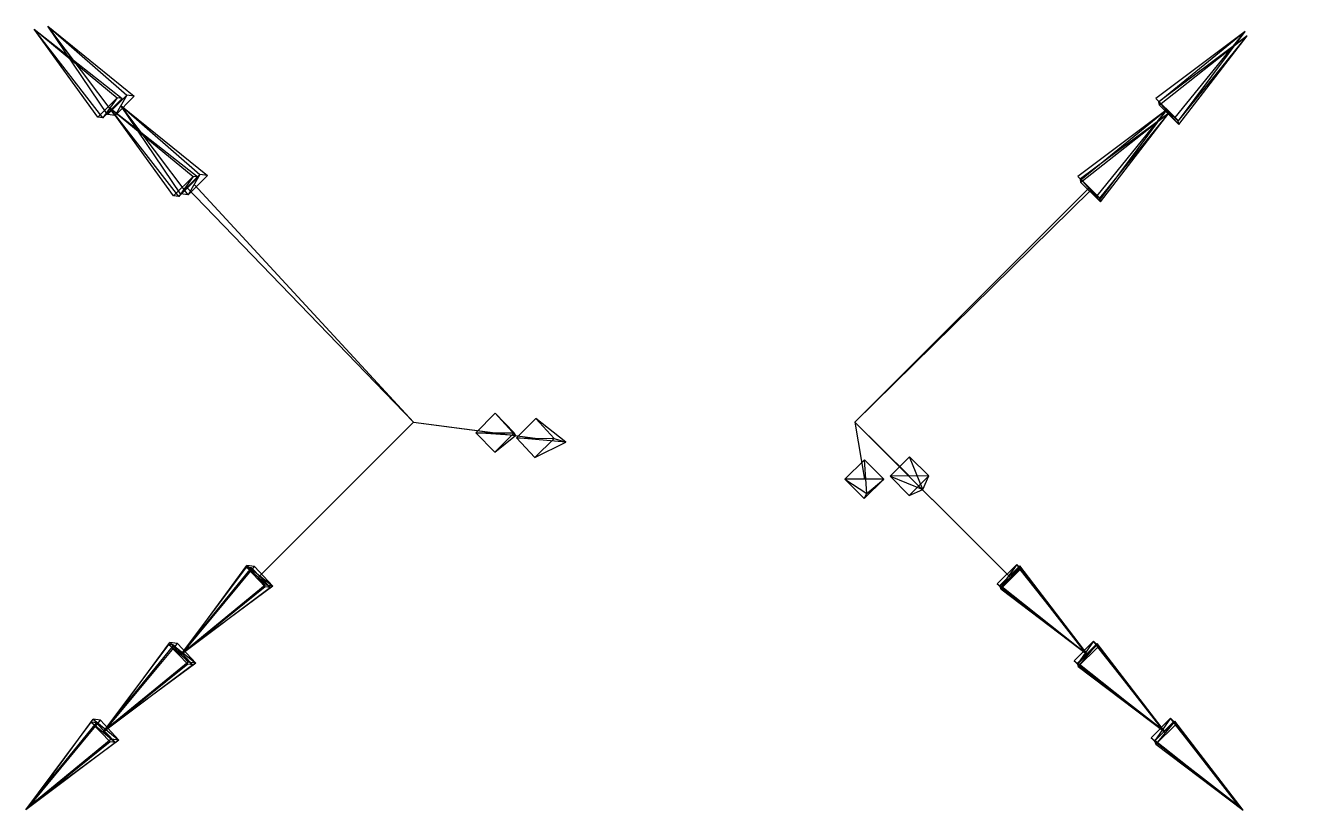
# Model space of a CAD drawing. Header units: millimetres. Extents: x -3738 to 13, y -104 to 107.
# Drawn here: x -3467.02 to -3443.7, y -10.28 to 3.93 of the extents above.
import ezdxf

# ---------------------------------------------------------------- set-up
doc = ezdxf.new("R2010")
doc.units = ezdxf.units.MM
doc.layers.add('AutoDetect_10_11', color=1, linetype='Continuous')
doc.layers.add('AutoDetect_9_9', color=1, linetype='Continuous')

# ---------------------------------------------------------------- blocks, each defined once
blk = doc.blocks.new('Kontrollpunkt')
at = {"color": 0}
for q in [(0, 6), (8, 0), (0, 0, 4)]:
    blk.add_line((0, 0), q, dxfattribs=at)
for points in [[(0.25, 8, -0.25), (-0.25, 8, -0.25), (-0.25, 8, 0.25), (0, 10, 0), (-0.25, 8, -0.25), (0.25, 8, 0.25), (0, 10, 0), (0.25, 8, -0.25), (0.25, 8, 0.25), (-0.25, 8, 0.25)], [(0.25, 6, -0.25), (-0.25, 6, -0.25), (-0.25, 6, 0.25), (0, 8, 0), (-0.25, 6, -0.25), (0.25, 6, 0.25), (0, 8, 0), (0.25, 6, -0.25), (0.25, 6, 0.25), (-0.25, 6, 0.25)], [(0.25, 0.25, 4), (-0.25, 0.25, 4), (-0.25, -0.25, 4), (0, 0, 6), (-0.25, 0.25, 4), (0.25, -0.25, 4), (0, 0, 6), (0.25, 0.25, 4), (0.25, -0.25, 4), (-0.25, -0.25, 4)], [(0.25, 0.25, 6), (-0.25, 0.25, 6), (-0.25, -0.25, 6), (0, 0, 8), (-0.25, 0.25, 6), (0.25, -0.25, 6), (0, 0, 8), (0.25, 0.25, 6), (0.25, -0.25, 6), (-0.25, -0.25, 6)], [(0.25, 0.25, 8), (-0.25, 0.25, 8), (-0.25, -0.25, 8), (0, 0, 10), (-0.25, 0.25, 8), (0.25, -0.25, 8), (0, 0, 10), (0.25, 0.25, 8), (0.25, -0.25, 8), (-0.25, -0.25, 8)], [(8, 0.25, -0.25), (8, 0.25, 0.25), (8, -0.25, 0.25), (10, 0, 0), (8, 0.25, 0.25), (8, -0.25, -0.25), (10, 0, 0), (8, 0.25, -0.25), (8, -0.25, -0.25), (8, -0.25, 0.25)]]:
    blk.add_polyline3d(points, dxfattribs=at)

msp = doc.modelspace()

# ---------------------------------------------------------------- linework, layer by layer
at = {"layer": 'AutoDetect_10_11', "color": 1}
msp.add_line((-3452, -3.25, -305), (-3452, -3.25, -405), dxfattribs=at)
at = {"layer": 'AutoDetect_9_9', "color": 1}
msp.add_line((-3460, -3.25, -305), (-3460, -3.25, -405), dxfattribs=at)

# ---------------------------------------------------------------- block references
at = {"layer": 'AutoDetect_10_11', "color": 1, "extrusion": (0.696364, -0.696364, 0.173648), "rotation": 270.0347945626858}
for p in [(-2443.231, 77.797, -2462.537), (-2443.231, 30.526, -2470.872)]:
    msp.add_blockref('Kontrollpunkt', p, dxfattribs=at)
at = {"layer": 'AutoDetect_10_11', "color": 1, "extrusion": (0.70305, -0.70305, 0.106969), "rotation": 265.6174964908751}
msp.add_blockref('Kontrollpunkt', (-2443.231, -48.358, -2457.91), dxfattribs=at)
at = {"layer": 'AutoDetect_9_9', "color": 1, "extrusion": (-0.702432, -0.702432, 0.114795), "rotation": 81.49147194206732}
msp.add_blockref('Kontrollpunkt', (-2444.291, -590.063, 2396.997), dxfattribs=at)
at = {"layer": 'AutoDetect_9_9', "color": 1, "extrusion": (-0.696364, -0.696364, 0.173648), "rotation": 77.24859307823723}
for p in [(-2444.291, -770.912, 2350.733), (-2444.291, -818.183, 2342.398)]:
    msp.add_blockref('Kontrollpunkt', p, dxfattribs=at)

doc.saveas('drawing.dxf')
